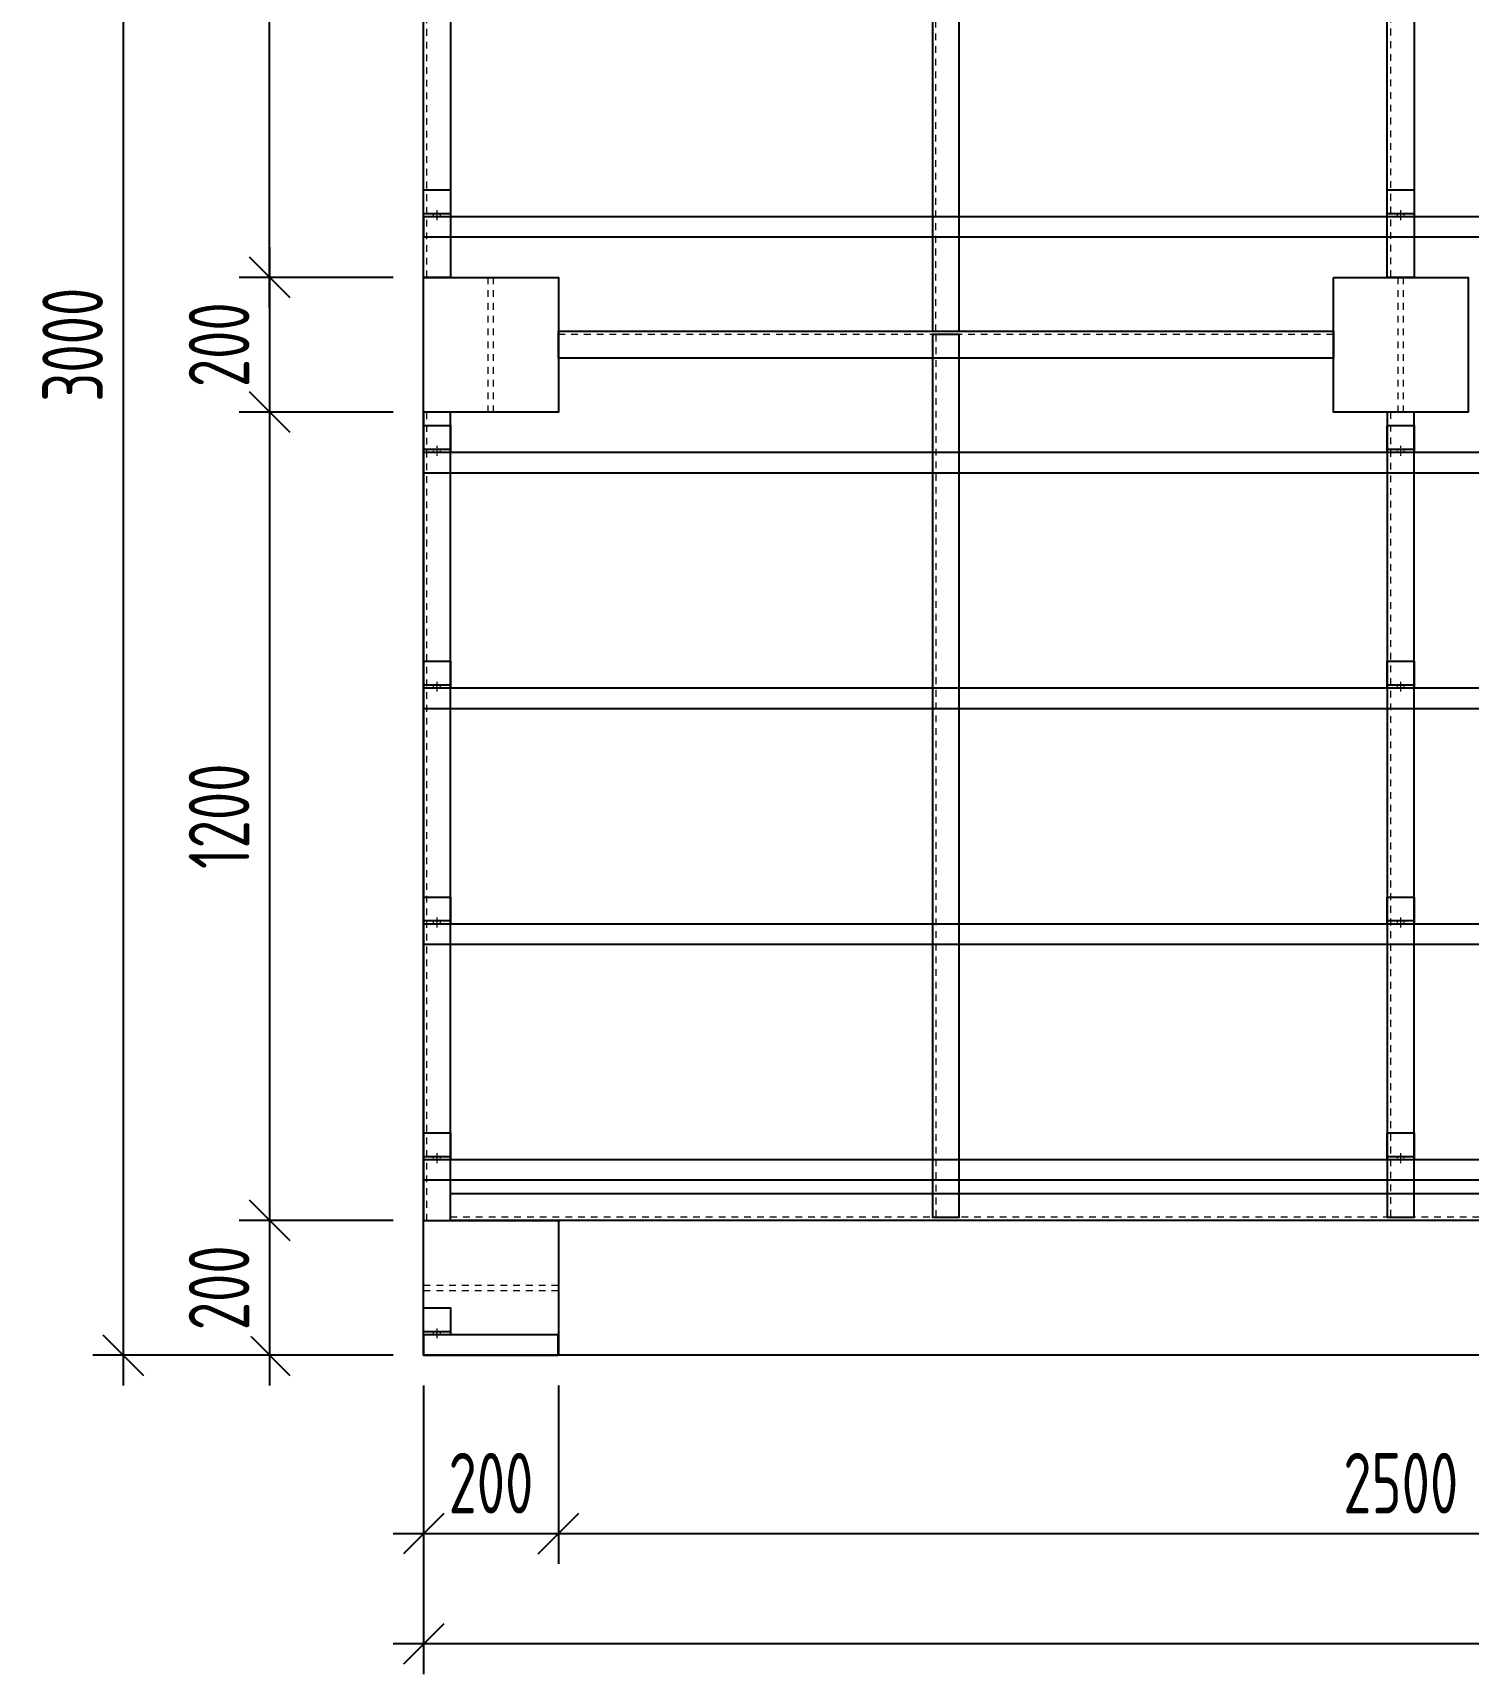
# Model space of a CAD drawing. Header units: millimetres. Extents: x 4 to 2106212, y -117026 to 198097.
# Drawn here: x 1866038 to 1868168, y 184761 to 187198 of the extents above; entities that cross this region are included whole.
import ezdxf

# ---------------------------------------------------------------- set-up
doc = ezdxf.new("R2010")
doc.units = ezdxf.units.MM
doc.linetypes.add('CENTER', pattern=[0.6, 0.375, -0.075, 0.075, -0.075])
doc.linetypes.add('CENTER2', pattern=[28.575, 19.05, -3.175, 3.175, -3.175])
doc.layers.add('STEEL', color=34, linetype='Continuous')
doc.layers.add('细实线(绿色)', color=3, linetype='Continuous')
doc.layers.add('虚线', color=1, linetype='CENTER2', lineweight=0)
doc.styles.add('hztxt', font='ros1.shx', dxfattribs={"width": 0.8, "bigfont": 'hztxt.shx'})
doc.dimstyles.new('DIM-30', dxfattribs={"dimscale": 30, "dimtxt": 3, "dimasz": 2, "dimexe": 1.5, "dimexo": 1.5, "dimgap": 1, "dimtad": 1, "dimdec": 1, "dimdsep": 46, "dimtxsty": 'hztxt', "dimblk": 'OBLIQUE', "dimcen": 0, "dimdle": 1.5, "dimclrd": 9, "dimclre": 9, "dimclrt": 2, "dimadec": 1, "dimazin": 0, "dimtfac": 1, "dimtdec": 1, "dimtix": 1, "dimtmove": 2, "dimatfit": 3, "dimldrblk": 'OBLIQUE', "dimfxl": 15, "dimtolj": 1, "dimtzin": 0, "dimarcsym": 1})

# ---------------------------------------------------------------- blocks, each defined once
blk = doc.blocks.new('*U1401')
at = {"layer": 'STEEL', "color": 6}
blk.add_lwpolyline([(-20, 17.5), (-20, -22.5), (20, -22.5), (20, 17.5), (-20, 17.5), (-20, 12.5), (20, 12.5), (20, 17.5)], dxfattribs=at)
at = {"layer": '虚线', "color": 1, "linetype": 'CENTER', "ltscale": 5}
for points in [[(-5, 17.5), (-5, 12.5)], [(0, 22.5), (0, 7.5)], [(5, 17.5), (5, 12.5)]]:
    blk.add_lwpolyline(points, dxfattribs=at)
blk = doc.blocks.new('*U1402')
at = {"color": 0, "linetype": 'ByBlock', "lineweight": -2, "transparency": 16777216}
for p in [(0, 2450), (0, 2100), (0, 1750), (0, 1400), (0, 1050), (0, 700), (0, 350), (0, 0)]:
    blk.add_blockref('*U1401', p, dxfattribs=at)
blk = doc.blocks.new('*U1403')
at = {"layer": 'STEEL', "color": 6}
blk.add_lwpolyline([(-20, 17.5), (-20, -22.5), (20, -22.5), (20, 17.5), (-20, 17.5), (-20, 12.5), (20, 12.5), (20, 17.5)], dxfattribs=at)
at = {"layer": '虚线', "color": 1, "linetype": 'CENTER', "ltscale": 5}
for points in [[(-5, 17.5), (-5, 12.5)], [(0, 22.5), (0, 7.5)], [(5, 17.5), (5, 12.5)]]:
    blk.add_lwpolyline(points, dxfattribs=at)
blk = doc.blocks.new('*U1404')
at = {"color": 0, "linetype": 'ByBlock', "lineweight": -2, "transparency": 16777216}
for p in [(0, 2450), (0, 2100), (0, 1750), (0, 1400), (0, 1050), (0, 700), (0, 350), (0, 0)]:
    blk.add_blockref('*U1403', p, dxfattribs=at)
blk = doc.blocks.new('*U1410')
at = {"layer": 'STEEL', "color": 6}
blk.add_lwpolyline([(-20, 17.5), (-20, -22.5), (20, -22.5), (20, 17.5), (-20, 17.5), (-20, 12.5), (20, 12.5), (20, 17.5)], dxfattribs=at)
at = {"layer": '虚线', "color": 1, "linetype": 'CENTER', "ltscale": 5}
for points in [[(-5, 17.5), (-5, 12.5)], [(0, 22.5), (0, 7.5)], [(5, 17.5), (5, 12.5)]]:
    blk.add_lwpolyline(points, dxfattribs=at)
blk = doc.blocks.new('*U1411')
at = {"color": 0, "linetype": 'ByBlock', "lineweight": -2, "transparency": 16777216}
blk.add_blockref('*U1410', (0, 0), dxfattribs=at)
blk = doc.blocks.new('tjhrgrty')
at = {"elevation": 0}
for points in [[(1963198.1, 204453.6), (1967198.1, 204453.6), (1967198.1, 204483.6), (1963198.1, 204483.6)], [(1963198.1, 204103.6), (1967198.1, 204103.6), (1967198.1, 204133.6), (1963198.1, 204133.6)], [(1963198.1, 203753.6), (1967198.1, 203753.6), (1967198.1, 203783.6), (1963198.1, 203783.6)], [(1963198.1, 203403.6), (1967198.1, 203403.6), (1967198.1, 203433.6), (1963198.1, 203433.6)], [(1963198.1, 203053.6), (1967198.1, 203053.6), (1967198.1, 203083.6), (1963198.1, 203083.6)], [(1963198.1, 202793.6), (1963398.1, 202793.6), (1963398.1, 202823.6), (1963198.1, 202823.6)]]:
    blk.add_lwpolyline(points, close=True, dxfattribs=at)
at = {"xscale": -1, "rotation": 180}
for name, p in [('*U1402', (1963218.1, 205551.1, 0)), ('*U1404', (1964648.1, 205551.1, 0)), ('*U1411', (1963218.1, 202841.1, 0))]:
    blk.add_blockref(name, p, dxfattribs=at)
blk = doc.blocks.new('_Oblique')
at = {"color": 0, "linetype": 'ByBlock', "lineweight": -2}
blk.add_line((-0.5, -0.5), (0.5, 0.5), dxfattribs=at)
blk = doc.blocks.new('*D1499')
at = {"color": 9, "lineweight": -2, "transparency": 16777216}
for p, q in [((1866389.4, 186680), (1866389.4, 185390)), ((1866572.8, 186635), (1866344.4, 186635)), ((1866572.8, 185435), (1866344.4, 185435))]:
    blk.add_line(p, q, dxfattribs=at)
at = {"layer": 'Defpoints', "color": 0, "transparency": 16777216}
for p in [(1866617.8, 186635, 0), (1866389.4, 185435), (1866617.8, 185435, 0)]:
    blk.add_point(p, dxfattribs=at)
at = {"color": 9, "lineweight": -2, "transparency": 16777216, "xscale": 60, "yscale": 60, "zscale": 60}
for p, rotation in [((1866389.4, 186635), 90), ((1866389.4, 185435), 270)]:
    blk.add_blockref('_Oblique', p, dxfattribs=dict(at, rotation=rotation))
at = {"color": 2, "transparency": 16777216, "insert": (1866314.4, 186035), "char_height": 90, "attachment_point": 5, "rotation": 90, "style": 'hztxt', "bg_fill": 3, "box_fill_scale": 1.1, "bg_fill_color": 256, "bg_fill_true_color": 13158600, "bg_fill_transparency": 0}
blk.add_mtext('\\A1;1200', dxfattribs=at)
blk = doc.blocks.new('*D1510')
at = {"color": 9, "lineweight": -2, "transparency": 16777216}
for p, q in [((1866172.1, 188280), (1866172.1, 185190)), ((1866572.8, 188235), (1866127.1, 188235)), ((1866572.8, 185235), (1866127.1, 185235))]:
    blk.add_line(p, q, dxfattribs=at)
at = {"layer": 'Defpoints', "color": 0, "transparency": 16777216}
for p in [(1866617.8, 188235, 0), (1866172.1, 185235), (1866617.8, 185235, 0)]:
    blk.add_point(p, dxfattribs=at)
at = {"color": 9, "lineweight": -2, "transparency": 16777216, "xscale": 60, "yscale": 60, "zscale": 60}
for p, rotation in [((1866172.1, 188235), 90), ((1866172.1, 185235), 270)]:
    blk.add_blockref('_Oblique', p, dxfattribs=dict(at, rotation=rotation))
at = {"color": 2, "transparency": 16777216, "insert": (1866097.1, 186735), "char_height": 90, "attachment_point": 5, "rotation": 90, "style": 'hztxt', "bg_fill": 3, "box_fill_scale": 1.1, "bg_fill_color": 256, "bg_fill_true_color": 13158600, "bg_fill_transparency": 0}
blk.add_mtext('\\A1;3000', dxfattribs=at)
blk = doc.blocks.new('*D1503')
at = {"color": 9, "lineweight": -2, "transparency": 16777216}
for p, q in [((1866389.4, 185480), (1866389.4, 185190)), ((1866572.8, 185435), (1866344.4, 185435)), ((1866572.8, 185235), (1866344.4, 185235))]:
    blk.add_line(p, q, dxfattribs=at)
at = {"layer": 'Defpoints', "color": 0, "transparency": 16777216}
for p in [(1866617.8, 185435, 0), (1866389.4, 185235), (1866617.8, 185235, 0)]:
    blk.add_point(p, dxfattribs=at)
at = {"color": 9, "lineweight": -2, "transparency": 16777216, "xscale": 60, "yscale": 60, "zscale": 60}
for p, rotation in [((1866389.4, 185435), 90), ((1866389.4, 185235), 270)]:
    blk.add_blockref('_Oblique', p, dxfattribs=dict(at, rotation=rotation))
at = {"color": 2, "transparency": 16777216, "insert": (1866314.4, 185335), "char_height": 90, "attachment_point": 5, "rotation": 90, "style": 'hztxt', "bg_fill": 3, "box_fill_scale": 1.1, "bg_fill_color": 256, "bg_fill_true_color": 13158600, "bg_fill_transparency": 0}
blk.add_mtext('\\A1;200', dxfattribs=at)
blk = doc.blocks.new('*D1511')
at = {"color": 9, "lineweight": -2, "transparency": 16777216}
for p, q in [((1866617.8, 185190), (1866617.8, 184761.4)), ((1870617.8, 185190), (1870617.8, 184761.4)), ((1870662.8, 184806.4), (1866572.8, 184806.4))]:
    blk.add_line(p, q, dxfattribs=at)
at = {"layer": 'Defpoints', "color": 0, "transparency": 16777216}
for p in [(1866617.8, 185235, 0), (1870617.8, 185235, 0), (1866617.8, 184806.4)]:
    blk.add_point(p, dxfattribs=at)
at = {"color": 9, "lineweight": -2, "transparency": 16777216, "xscale": 60, "yscale": 60, "zscale": 60, "rotation": 180}
blk.add_blockref('_Oblique', (1866617.8, 184806.4), dxfattribs=at)
at = {"color": 9, "lineweight": -2, "transparency": 16777216, "xscale": 60, "yscale": 60, "zscale": 60}
blk.add_blockref('_Oblique', (1870617.8, 184806.4), dxfattribs=at)
at = {"color": 2, "transparency": 16777216, "insert": (1868617.8, 184881.4), "char_height": 90, "attachment_point": 5, "style": 'hztxt', "bg_fill": 3, "box_fill_scale": 1.1, "bg_fill_color": 256, "bg_fill_true_color": 13158600, "bg_fill_transparency": 0}
blk.add_mtext('\\A1;4000', dxfattribs=at)
blk = doc.blocks.new('*D1504')
at = {"color": 9, "lineweight": -2, "transparency": 16777216}
for p, q in [((1866817.8, 185190), (1866817.8, 184925)), ((1869317.8, 185190), (1869317.8, 184925)), ((1869362.8, 184970), (1866772.8, 184970))]:
    blk.add_line(p, q, dxfattribs=at)
at = {"layer": 'Defpoints', "color": 0, "transparency": 16777216}
for p in [(1866817.8, 185235, 0), (1869317.8, 185235, 0), (1866817.8, 184970)]:
    blk.add_point(p, dxfattribs=at)
at = {"color": 9, "lineweight": -2, "transparency": 16777216, "xscale": 60, "yscale": 60, "zscale": 60, "rotation": 180}
blk.add_blockref('_Oblique', (1866817.8, 184970), dxfattribs=at)
at = {"color": 9, "lineweight": -2, "transparency": 16777216, "xscale": 60, "yscale": 60, "zscale": 60}
blk.add_blockref('_Oblique', (1869317.8, 184970), dxfattribs=at)
at = {"color": 2, "transparency": 16777216, "insert": (1868067.8, 185045), "char_height": 90, "attachment_point": 5, "style": 'hztxt', "bg_fill": 3, "box_fill_scale": 1.1, "bg_fill_color": 256, "bg_fill_true_color": 13158600, "bg_fill_transparency": 0}
blk.add_mtext('\\A1;2500', dxfattribs=at)
blk = doc.blocks.new('*D1507')
at = {"color": 9, "lineweight": -2, "transparency": 16777216}
for p, q in [((1866389.4, 186790), (1866389.4, 188080)), ((1866572.8, 188035), (1866344.4, 188035)), ((1866572.8, 186835), (1866344.4, 186835))]:
    blk.add_line(p, q, dxfattribs=at)
at = {"layer": 'Defpoints', "color": 0, "transparency": 16777216}
for p in [(1866389.4, 188035), (1866617.8, 188035, 0), (1866617.8, 186835, 0)]:
    blk.add_point(p, dxfattribs=at)
at = {"color": 9, "lineweight": -2, "transparency": 16777216, "xscale": 60, "yscale": 60, "zscale": 60}
for p, rotation in [((1866389.4, 188035), 90), ((1866389.4, 186835), 270)]:
    blk.add_blockref('_Oblique', p, dxfattribs=dict(at, rotation=rotation))
at = {"color": 2, "transparency": 16777216, "insert": (1866314.4, 187435), "char_height": 90, "attachment_point": 5, "rotation": 90, "style": 'hztxt', "bg_fill": 3, "box_fill_scale": 1.1, "bg_fill_color": 256, "bg_fill_true_color": 13158600, "bg_fill_transparency": 0}
blk.add_mtext('\\A1;1200', dxfattribs=at)
blk = doc.blocks.new('*D1513')
at = {"color": 9, "lineweight": -2, "transparency": 16777216}
for p, q in [((1866389.4, 186880), (1866389.4, 186590)), ((1866572.8, 186835), (1866344.4, 186835)), ((1866572.8, 186635), (1866344.4, 186635))]:
    blk.add_line(p, q, dxfattribs=at)
at = {"layer": 'Defpoints', "color": 0, "transparency": 16777216}
for p in [(1866617.8, 186835, 0), (1866389.4, 186635), (1866617.8, 186635, 0)]:
    blk.add_point(p, dxfattribs=at)
at = {"color": 9, "lineweight": -2, "transparency": 16777216, "xscale": 60, "yscale": 60, "zscale": 60}
for p, rotation in [((1866389.4, 186835), 90), ((1866389.4, 186635), 270)]:
    blk.add_blockref('_Oblique', p, dxfattribs=dict(at, rotation=rotation))
at = {"color": 2, "transparency": 16777216, "insert": (1866314.4, 186735), "char_height": 90, "attachment_point": 5, "rotation": 90, "style": 'hztxt'}
blk.add_mtext('\\A1;200', dxfattribs=at)
blk = doc.blocks.new('*U1608')
at = {"layer": '虚线', "color": 252}
blk.add_lwpolyline([(0, -5), (0, 5)], dxfattribs=at)
blk = doc.blocks.new('*U1609')
at = {"color": 0, "linetype": 'ByBlock', "lineweight": -2, "transparency": 16777216}
for p in [(0, 190), (0, 171), (0, 152), (0, 133), (0, 114), (0, 95), (0, 76), (0, 57), (0, 38), (0, 19), (0, 0)]:
    blk.add_blockref('*U1608', p, dxfattribs=at)
blk = doc.blocks.new('*U1610')
at = {"layer": '虚线', "color": 252}
blk.add_lwpolyline([(0, -5), (0, 5)], dxfattribs=at)
blk = doc.blocks.new('*U1611')
at = {"color": 0, "linetype": 'ByBlock', "lineweight": -2, "transparency": 16777216}
for p in [(0, 190), (0, 171), (0, 152), (0, 133), (0, 114), (0, 95), (0, 76), (0, 57), (0, 38), (0, 19), (0, 0)]:
    blk.add_blockref('*U1610', p, dxfattribs=at)
blk = doc.blocks.new('*U1615')
at = {"layer": '虚线', "color": 252}
blk.add_lwpolyline([(0, -5), (0, 5)], dxfattribs=at)
blk = doc.blocks.new('*U1612')
at = {"color": 0, "linetype": 'ByBlock', "lineweight": -2, "transparency": 16777216}
for p in [(0, 190), (0, 171), (0, 152), (0, 133), (0, 114), (0, 95), (0, 76), (0, 57), (0, 38), (0, 19), (0, 0)]:
    blk.add_blockref('*U1615', p, dxfattribs=at)
blk = doc.blocks.new('*U1613')
at = {"layer": '虚线', "color": 252}
blk.add_lwpolyline([(0, -5), (0, 5)], dxfattribs=at)
blk = doc.blocks.new('*U1614')
at = {"color": 0, "linetype": 'ByBlock', "lineweight": -2, "transparency": 16777216}
for p in [(0, 190), (0, 171), (0, 152), (0, 133), (0, 114), (0, 95), (0, 76), (0, 57), (0, 38), (0, 19), (0, 0)]:
    blk.add_blockref('*U1613', p, dxfattribs=at)
blk = doc.blocks.new('*U1564')
at = {"layer": '虚线', "color": 252}
blk.add_lwpolyline([(0, -5), (0, 5)], dxfattribs=at)
blk = doc.blocks.new('*U1565')
at = {"color": 0, "linetype": 'ByBlock', "lineweight": -2, "transparency": 16777216}
for p in [(0, 190), (0, 171), (0, 152), (0, 133), (0, 114), (0, 95), (0, 76), (0, 57), (0, 38), (0, 19), (0, 0)]:
    blk.add_blockref('*U1564', p, dxfattribs=at)
blk = doc.blocks.new('*U1566')
at = {"layer": '虚线', "color": 252}
blk.add_lwpolyline([(0, -5), (0, 5)], dxfattribs=at)
blk = doc.blocks.new('*U1567')
at = {"color": 0, "linetype": 'ByBlock', "lineweight": -2, "transparency": 16777216}
for p in [(0, 190), (0, 171), (0, 152), (0, 133), (0, 114), (0, 95), (0, 76), (0, 57), (0, 38), (0, 19), (0, 0)]:
    blk.add_blockref('*U1566', p, dxfattribs=at)
blk = doc.blocks.new('*U1580')
at = {"layer": '虚线', "color": 252}
blk.add_lwpolyline([(0, -5), (0, 5)], dxfattribs=at)
blk = doc.blocks.new('*U1581')
at = {"color": 0, "linetype": 'ByBlock', "lineweight": -2, "transparency": 16777216}
for p in [(0, 1189.44), (0, 1170.56), (0, 1151.68), (0, 1132.8), (0, 1113.92), (0, 1095.04), (0, 1076.16), (0, 1057.28), (0, 1038.4), (0, 1019.52), (0, 1000.64), (0, 981.76), (0, 962.88), (0, 944), (0, 925.12), (0, 906.24), (0, 887.36), (0, 868.48), (0, 849.6), (0, 830.72), (0, 811.84), (0, 792.96), (0, 774.08), (0, 755.2), (0, 736.32), (0, 717.44), (0, 698.56), (0, 679.68), (0, 660.8), (0, 641.92), (0, 623.04), (0, 604.16), (0, 585.28), (0, 566.4), (0, 547.52), (0, 528.64), (0, 509.76), (0, 490.88), (0, 472), (0, 453.12), (0, 434.24), (0, 415.36), (0, 396.48), (0, 377.6), (0, 358.72), (0, 339.84), (0, 320.96), (0, 302.08), (0, 283.2), (0, 264.32), (0, 245.44), (0, 226.56), (0, 207.68), (0, 188.8), (0, 169.92), (0, 151.04), (0, 132.16), (0, 113.28), (0, 94.4), (0, 75.52), (0, 56.64), (0, 37.76), (0, 18.88), (0, 0)]:
    blk.add_blockref('*U1580', p, dxfattribs=at)
blk = doc.blocks.new('*U1582')
at = {"layer": '虚线', "color": 252}
blk.add_lwpolyline([(0, -5), (0, 5)], dxfattribs=at)
blk = doc.blocks.new('*U1583')
at = {"color": 0, "linetype": 'ByBlock', "lineweight": -2, "transparency": 16777216}
for p in [(0, 1189.44), (0, 1170.56), (0, 1151.68), (0, 1132.8), (0, 1113.92), (0, 1095.04), (0, 1076.16), (0, 1057.28), (0, 1038.4), (0, 1019.52), (0, 1000.64), (0, 981.76), (0, 962.88), (0, 944), (0, 925.12), (0, 906.24), (0, 887.36), (0, 868.48), (0, 849.6), (0, 830.72), (0, 811.84), (0, 792.96), (0, 774.08), (0, 755.2), (0, 736.32), (0, 717.44), (0, 698.56), (0, 679.68), (0, 660.8), (0, 641.92), (0, 623.04), (0, 604.16), (0, 585.28), (0, 566.4), (0, 547.52), (0, 528.64), (0, 509.76), (0, 490.88), (0, 472), (0, 453.12), (0, 434.24), (0, 415.36), (0, 396.48), (0, 377.6), (0, 358.72), (0, 339.84), (0, 320.96), (0, 302.08), (0, 283.2), (0, 264.32), (0, 245.44), (0, 226.56), (0, 207.68), (0, 188.8), (0, 169.92), (0, 151.04), (0, 132.16), (0, 113.28), (0, 94.4), (0, 75.52), (0, 56.64), (0, 37.76), (0, 18.88), (0, 0)]:
    blk.add_blockref('*U1582', p, dxfattribs=at)
blk = doc.blocks.new('*U1584')
at = {"layer": '虚线', "color": 252}
blk.add_lwpolyline([(0, -5), (0, 5)], dxfattribs=at)
blk = doc.blocks.new('*U1585')
at = {"color": 0, "linetype": 'ByBlock', "lineweight": -2, "transparency": 16777216}
for p in [(0, 1140), (0, 1121), (0, 1102), (0, 1083), (0, 1064), (0, 1045), (0, 1026), (0, 1007), (0, 988), (0, 969), (0, 950), (0, 931), (0, 912), (0, 893), (0, 874), (0, 855), (0, 836), (0, 817), (0, 798), (0, 779), (0, 760), (0, 741), (0, 722), (0, 703), (0, 684), (0, 665), (0, 646), (0, 627), (0, 608), (0, 589), (0, 570), (0, 551), (0, 532), (0, 513), (0, 494), (0, 475), (0, 456), (0, 437), (0, 418), (0, 399), (0, 380), (0, 361), (0, 342), (0, 323), (0, 304), (0, 285), (0, 266), (0, 247), (0, 228), (0, 209), (0, 190), (0, 171), (0, 152), (0, 133), (0, 114), (0, 95), (0, 76), (0, 57), (0, 38), (0, 19), (0, 0)]:
    blk.add_blockref('*U1584', p, dxfattribs=at)
blk = doc.blocks.new('*U1590')
at = {"layer": '虚线', "color": 252}
blk.add_lwpolyline([(0, -5), (0, 5)], dxfattribs=at)
blk = doc.blocks.new('*U1591')
at = {"color": 0, "linetype": 'ByBlock', "lineweight": -2, "transparency": 16777216}
for p in [(0, 1299.96), (0, 1281.12), (0, 1262.28), (0, 1243.44), (0, 1224.6), (0, 1205.76), (0, 1186.92), (0, 1168.08), (0, 1149.24), (0, 1130.4), (0, 1111.56), (0, 1092.72), (0, 1073.88), (0, 1055.04), (0, 1036.2), (0, 1017.36), (0, 998.52), (0, 979.68), (0, 960.84), (0, 942), (0, 923.16), (0, 904.32), (0, 885.48), (0, 866.64), (0, 847.8), (0, 828.96), (0, 810.12), (0, 791.28), (0, 772.44), (0, 753.6), (0, 734.76), (0, 715.92), (0, 697.08), (0, 678.24), (0, 659.4), (0, 640.56), (0, 621.72), (0, 602.88), (0, 584.04), (0, 565.2), (0, 546.36), (0, 527.52), (0, 508.68), (0, 489.84), (0, 471), (0, 452.16), (0, 433.32), (0, 414.48), (0, 395.64), (0, 376.8), (0, 357.96), (0, 339.12), (0, 320.28), (0, 301.44), (0, 282.6), (0, 263.76), (0, 244.92), (0, 226.08), (0, 207.24), (0, 188.4), (0, 169.56), (0, 150.72), (0, 131.88), (0, 113.04), (0, 94.2), (0, 75.36), (0, 56.52), (0, 37.68), (0, 18.84), (0, 0)]:
    blk.add_blockref('*U1590', p, dxfattribs=at)
blk = doc.blocks.new('*U1592')
at = {"layer": '虚线', "color": 252}
blk.add_lwpolyline([(0, -5), (0, 5)], dxfattribs=at)
blk = doc.blocks.new('*U1593')
at = {"color": 0, "linetype": 'ByBlock', "lineweight": -2, "transparency": 16777216}
for p in [(0, 2730.24), (0, 2711.28), (0, 2692.32), (0, 2673.36), (0, 2654.4), (0, 2635.44), (0, 2616.48), (0, 2597.52), (0, 2578.56), (0, 2559.6), (0, 2540.64), (0, 2521.68), (0, 2502.72), (0, 2483.76), (0, 2464.8), (0, 2445.84), (0, 2426.88), (0, 2407.92), (0, 2388.96), (0, 2370), (0, 2351.04), (0, 2332.08), (0, 2313.12), (0, 2294.16), (0, 2275.2), (0, 2256.24), (0, 2237.28), (0, 2218.32), (0, 2199.36), (0, 2180.4), (0, 2161.44), (0, 2142.48), (0, 2123.52), (0, 2104.56), (0, 2085.6), (0, 2066.64), (0, 2047.68), (0, 2028.72), (0, 2009.76), (0, 1990.8), (0, 1971.84), (0, 1952.88), (0, 1933.92), (0, 1914.96), (0, 1896), (0, 1877.04), (0, 1858.08), (0, 1839.12), (0, 1820.16), (0, 1801.2), (0, 1782.24), (0, 1763.28), (0, 1744.32), (0, 1725.36), (0, 1706.4), (0, 1687.44), (0, 1668.48), (0, 1649.52), (0, 1630.56), (0, 1611.6), (0, 1592.64), (0, 1573.68), (0, 1554.72), (0, 1535.76), (0, 1516.8), (0, 1497.84), (0, 1478.88), (0, 1459.92), (0, 1440.96), (0, 1422), (0, 1403.04), (0, 1384.08), (0, 1365.12), (0, 1346.16), (0, 1327.2), (0, 1308.24), (0, 1289.28), (0, 1270.32), (0, 1251.36), (0, 1232.4), (0, 1213.44), (0, 1194.48), (0, 1175.52), (0, 1156.56), (0, 1137.6), (0, 1118.64), (0, 1099.68), (0, 1080.72), (0, 1061.76), (0, 1042.8), (0, 1023.84), (0, 1004.88), (0, 985.92), (0, 966.96), (0, 948), (0, 929.04), (0, 910.08), (0, 891.12), (0, 872.16), (0, 853.2), (0, 834.24), (0, 815.28), (0, 796.32), (0, 777.36), (0, 758.4), (0, 739.44), (0, 720.48), (0, 701.52), (0, 682.56), (0, 663.6), (0, 644.64), (0, 625.68), (0, 606.72), (0, 587.76), (0, 568.8), (0, 549.84), (0, 530.88), (0, 511.92), (0, 492.96), (0, 474), (0, 455.04), (0, 436.08), (0, 417.12), (0, 398.16), (0, 379.2), (0, 360.24), (0, 341.28), (0, 322.32), (0, 303.36), (0, 284.4), (0, 265.44), (0, 246.48), (0, 227.52), (0, 208.56), (0, 189.6), (0, 170.64), (0, 151.68), (0, 132.72), (0, 113.76), (0, 94.8), (0, 75.84), (0, 56.88), (0, 37.92), (0, 18.96), (0, 0)]:
    blk.add_blockref('*U1592', p, dxfattribs=at)
blk = doc.blocks.new('*U1594')
at = {"layer": '虚线', "color": 252}
blk.add_lwpolyline([(0, -5), (0, 5)], dxfattribs=at)
blk = doc.blocks.new('*U1595')
at = {"color": 0, "linetype": 'ByBlock', "lineweight": -2, "transparency": 16777216}
for p in [(0, 1184.4), (0, 1165.6), (0, 1146.8), (0, 1128), (0, 1109.2), (0, 1090.4), (0, 1071.6), (0, 1052.8), (0, 1034), (0, 1015.2), (0, 996.4), (0, 977.6), (0, 958.8), (0, 940), (0, 921.2), (0, 902.4), (0, 883.6), (0, 864.8), (0, 846), (0, 827.2), (0, 808.4), (0, 789.6), (0, 770.8), (0, 752), (0, 733.2), (0, 714.4), (0, 695.6), (0, 676.8), (0, 658), (0, 639.2), (0, 620.4), (0, 601.6), (0, 582.8), (0, 564), (0, 545.2), (0, 526.4), (0, 507.6), (0, 488.8), (0, 470), (0, 451.2), (0, 432.4), (0, 413.6), (0, 394.8), (0, 376), (0, 357.2), (0, 338.4), (0, 319.6), (0, 300.8), (0, 282), (0, 263.2), (0, 244.4), (0, 225.6), (0, 206.8), (0, 188), (0, 169.2), (0, 150.4), (0, 131.6), (0, 112.8), (0, 94), (0, 75.2), (0, 56.4), (0, 37.6), (0, 18.8), (0, 0)]:
    blk.add_blockref('*U1594', p, dxfattribs=at)
blk = doc.blocks.new('*U1648')
at = {"layer": '虚线', "color": 252}
blk.add_lwpolyline([(0, -5), (0, 5)], dxfattribs=at)
blk = doc.blocks.new('*U1649')
at = {"color": 0, "linetype": 'ByBlock', "lineweight": -2, "transparency": 16777216}
for p in [(0, 1189.44), (0, 1170.56), (0, 1151.68), (0, 1132.8), (0, 1113.92), (0, 1095.04), (0, 1076.16), (0, 1057.28), (0, 1038.4), (0, 1019.52), (0, 1000.64), (0, 981.76), (0, 962.88), (0, 944), (0, 925.12), (0, 906.24), (0, 887.36), (0, 868.48), (0, 849.6), (0, 830.72), (0, 811.84), (0, 792.96), (0, 774.08), (0, 755.2), (0, 736.32), (0, 717.44), (0, 698.56), (0, 679.68), (0, 660.8), (0, 641.92), (0, 623.04), (0, 604.16), (0, 585.28), (0, 566.4), (0, 547.52), (0, 528.64), (0, 509.76), (0, 490.88), (0, 472), (0, 453.12), (0, 434.24), (0, 415.36), (0, 396.48), (0, 377.6), (0, 358.72), (0, 339.84), (0, 320.96), (0, 302.08), (0, 283.2), (0, 264.32), (0, 245.44), (0, 226.56), (0, 207.68), (0, 188.8), (0, 169.92), (0, 151.04), (0, 132.16), (0, 113.28), (0, 94.4), (0, 75.52), (0, 56.64), (0, 37.76), (0, 18.88), (0, 0)]:
    blk.add_blockref('*U1648', p, dxfattribs=at)
blk = doc.blocks.new('*U1646')
at = {"layer": '虚线', "color": 252}
blk.add_lwpolyline([(0, -5), (0, 5)], dxfattribs=at)
blk = doc.blocks.new('*U1647')
at = {"color": 0, "linetype": 'ByBlock', "lineweight": -2, "transparency": 16777216}
for p in [(0, 1464.84), (0, 1446.06), (0, 1427.28), (0, 1408.5), (0, 1389.72), (0, 1370.94), (0, 1352.16), (0, 1333.38), (0, 1314.6), (0, 1295.82), (0, 1277.04), (0, 1258.26), (0, 1239.48), (0, 1220.7), (0, 1201.92), (0, 1183.14), (0, 1164.36), (0, 1145.58), (0, 1126.8), (0, 1108.02), (0, 1089.24), (0, 1070.46), (0, 1051.68), (0, 1032.9), (0, 1014.12), (0, 995.34), (0, 976.56), (0, 957.78), (0, 939), (0, 920.22), (0, 901.44), (0, 882.66), (0, 863.88), (0, 845.1), (0, 826.32), (0, 807.54), (0, 788.76), (0, 769.98), (0, 751.2), (0, 732.42), (0, 713.64), (0, 694.86), (0, 676.08), (0, 657.3), (0, 638.52), (0, 619.74), (0, 600.96), (0, 582.18), (0, 563.4), (0, 544.62), (0, 525.84), (0, 507.06), (0, 488.28), (0, 469.5), (0, 450.72), (0, 431.94), (0, 413.16), (0, 394.38), (0, 375.6), (0, 356.82), (0, 338.04), (0, 319.26), (0, 300.48), (0, 281.7), (0, 262.92), (0, 244.14), (0, 225.36), (0, 206.58), (0, 187.8), (0, 169.02), (0, 150.24), (0, 131.46), (0, 112.68), (0, 93.9), (0, 75.12), (0, 56.34), (0, 37.56), (0, 18.78), (0, 0)]:
    blk.add_blockref('*U1646', p, dxfattribs=at)
blk = doc.blocks.new('*U1562')
at = {"layer": 'STEEL', "color": 252, "elevation": 0}
for points in [[(-1205.2, 1495), (-1245.2, 1495), (-1245.2, 20), (-1205.2, 20)], [(-1960.2, 100), (-2000.2, 100), (-2000.2, 1300), (-1960.2, 1300)], [(-530.2, 100), (-570.2, 100), (-570.2, 1300), (-530.2, 1300)], [(-1800.2, 20), (-650.2, 20), (-650.2, -20), (-1800.2, -20)], [(-1205.2, 15), (-1245.2, 15), (-1245.2, -1295), (-1205.2, -1295)], [(-1960.2, -100), (-2000.2, -100), (-2000.2, -1300), (-1960.2, -1300)], [(-530.2, -100), (-570.2, -100), (-570.2, -1295), (-530.2, -1295)], [(-1960.2, -1260), (779.8, -1260), (779.8, -1300), (-1960.2, -1300)]]:
    blk.add_lwpolyline(points, close=True, dxfattribs=at)
at = {"layer": '细实线(绿色)', "color": 252, "elevation": 0}
for points in [[(-2000.2, 100), (-1800.2, 100), (-1800.2, -100), (-2000.2, -100)], [(-650.2, 100), (-450.2, 100), (-450.2, -100), (-650.2, -100)], [(-1800.2, -1300), (-1800.2, -1500), (-2000.2, -1500), (-2000.2, -1300)]]:
    blk.add_lwpolyline(points, close=True, dxfattribs=at)
at = {"color": 252, "xscale": -1}
blk.add_blockref('*U1647', (-1240.2, 25), dxfattribs=at)
at = {"color": 252}
for name, p in [('*U1583', (-1995.2, 105, 0)), ('*U1609', (-1904.2, -95, 0)), ('*U1611', (-1896.2, -95, 0)), ('*U1612', (-554.2, -95, 0)), ('*U1614', (-546.2, -95, 0)), ('*U1581', (-1995.2, -1295, 0))]:
    blk.add_blockref(name, p, dxfattribs=at)
for name, p, rotation in [('*U1649', (-565.2, 1295), 180), ('*U1585', (-655.2, 15, 0), 90.00000000000001), ('*U1591', (-1240.2, 10, 0), 180), ('*U1595', (-565.2, -105), 180), ('*U1593', (774.8, -1295), 90.00000000000001), ('*U1565', (-1995.2, -1396, 0), 270), ('*U1567', (-1995.2, -1404, 0), 270)]:
    blk.add_blockref(name, p, dxfattribs=dict(at, rotation=rotation))
blk = doc.blocks.new('*U1563')
at = {"color": 0, "linetype": 'ByBlock', "lineweight": -2, "transparency": 16777216}
blk.add_blockref('*U1562', (0, 0), dxfattribs=at)
blk = doc.blocks.new('*D1652')
at = {"color": 9, "lineweight": -2, "transparency": 16777216}
for p, q in [((1866617.8, 185190), (1866617.8, 184925)), ((1866817.8, 185190), (1866817.8, 184925)), ((1866862.8, 184970), (1866572.8, 184970))]:
    blk.add_line(p, q, dxfattribs=at)
at = {"layer": 'Defpoints', "color": 0, "transparency": 16777216}
for p in [(1866617.8, 185235, 0), (1866817.8, 185235, 0), (1866617.8, 184970)]:
    blk.add_point(p, dxfattribs=at)
at = {"color": 9, "lineweight": -2, "transparency": 16777216, "xscale": 60, "yscale": 60, "zscale": 60, "rotation": 180}
blk.add_blockref('_Oblique', (1866617.8, 184970), dxfattribs=at)
at = {"color": 9, "lineweight": -2, "transparency": 16777216, "xscale": 60, "yscale": 60, "zscale": 60}
blk.add_blockref('_Oblique', (1866817.8, 184970), dxfattribs=at)
at = {"color": 2, "transparency": 16777216, "insert": (1866717.8, 185045), "char_height": 90, "attachment_point": 5, "style": 'hztxt'}
blk.add_mtext('\\A1;200', dxfattribs=at)

msp = doc.modelspace()

# ---------------------------------------------------------------- block references
msp.add_blockref('tjhrgrty', (-96580.3202, -17558.5363))

# ---------------------------------------------------------------- next in the draw order: dimensions: what is measured, and where the dimension line sits
at = {"color": 7}
dim = msp.add_linear_dim(base=(1866389.4033, 185435.0182), p1=(1866617.8179, 186635.0182, 0.0005), p2=(1866617.8179, 185435.0182, 0.0005), angle=90, dimstyle='DIM-30', override={"dimfxl": 10, "dimtfill": 1}, dxfattribs=at)
dim.commit()
dim.dimension.update_dxf_attribs({"geometry": '*D1499', "text_midpoint": (1866314.4033, 186035.0182)})

# ---------------------------------------------------------------- next in the draw order: linework, layer by layer
at = {"elevation": 0.0005}
msp.add_lwpolyline([(1870617.8179, 185235.0182), (1866617.8179, 185235.0182), (1866617.8179, 188235.0182), (1870617.8179, 188235.0182)], close=True, dxfattribs=at)

# ---------------------------------------------------------------- next in the draw order: dimensions: what is measured, and where the dimension line sits
at = {"color": 7}
dim = msp.add_linear_dim(base=(1866172.1058, 185235.0182), p1=(1866617.8179, 188235.0182, 0.0005), p2=(1866617.8179, 185235.0182, 0.0005), angle=90, dimstyle='DIM-30', override={"dimfxl": 10, "dimtfill": 1}, dxfattribs=at)
dim.commit()
dim.dimension.update_dxf_attribs({"geometry": '*D1510', "text_midpoint": (1866097.1058, 186735.0182)})

# ---------------------------------------------------------------- next in the draw order: dimensions: what is measured, and where the dimension line sits
for base, p1, p2, angle, picture, middle in [((1866389.4033, 188035.0182), (1866617.8179, 186835.0182, 0.0005), (1866617.8179, 188035.0182, 0.0005), 270, '*D1507', (1866314.4033, 187435.0182)), ((1866389.4033, 185235.0182), (1866617.8179, 185435.0182, 0.0005), (1866617.8179, 185235.0182, 0.0005), 90, '*D1503', (1866314.4033, 185335.0182))]:
    dim = msp.add_linear_dim(base=base, p1=p1, p2=p2, angle=angle, dimstyle='DIM-30', override={"dimfxl": 10, "dimtfill": 1}, dxfattribs=at)
    dim.commit()
    dim.dimension.update_dxf_attribs({"geometry": picture, "text_midpoint": middle})

# ---------------------------------------------------------------- next in the draw order: dimensions: what is measured, and where the dimension line sits
dim = msp.add_linear_dim(base=(1866389.4033, 186635.0182), p1=(1866617.8179, 186835.0182, 0.0005), p2=(1866617.8179, 186635.0182, 0.0005), angle=90, dimstyle='DIM-30')
dim.commit()
dim.dimension.update_dxf_attribs({"geometry": '*D1513', "text_midpoint": (1866314.4033, 186735.0182)})
dim = msp.add_linear_dim(base=(1866617.8179, 184806.4272), p1=(1870617.8179, 185235.0182, 0.0005), p2=(1866617.8179, 185235.0182, 0.0005), dimstyle='DIM-30', override={"dimfxl": 10, "dimtfill": 1}, dxfattribs=at)
dim.commit()
dim.dimension.update_dxf_attribs({"geometry": '*D1511', "text_midpoint": (1868617.8179, 184881.4272)})

# ---------------------------------------------------------------- next in the draw order: dimensions: what is measured, and where the dimension line sits
dim = msp.add_linear_dim(base=(1866817.8179, 184969.9695), p1=(1869317.8179, 185235.0182, 0.0005), p2=(1866817.8179, 185235.0182, 0.0005), dimstyle='DIM-30', override={"dimfxl": 10, "dimtfill": 1}, dxfattribs=at)
dim.commit()
dim.dimension.update_dxf_attribs({"geometry": '*D1504', "text_midpoint": (1868067.8179, 185044.9695)})

# ---------------------------------------------------------------- next in the draw order: block references
msp.add_blockref('*U1563', (1868617.994, 186735.0182))

# ---------------------------------------------------------------- next in the draw order: dimensions: what is measured, and where the dimension line sits
dim = msp.add_linear_dim(base=(1866617.8179, 184969.9695), p1=(1866817.8179, 185235.0182, 0.0005), p2=(1866617.8179, 185235.0182, 0.0005), dimstyle='DIM-30')
dim.commit()
dim.dimension.update_dxf_attribs({"geometry": '*D1652', "text_midpoint": (1866717.8179, 185044.9695)})

doc.saveas('drawing.dxf')
